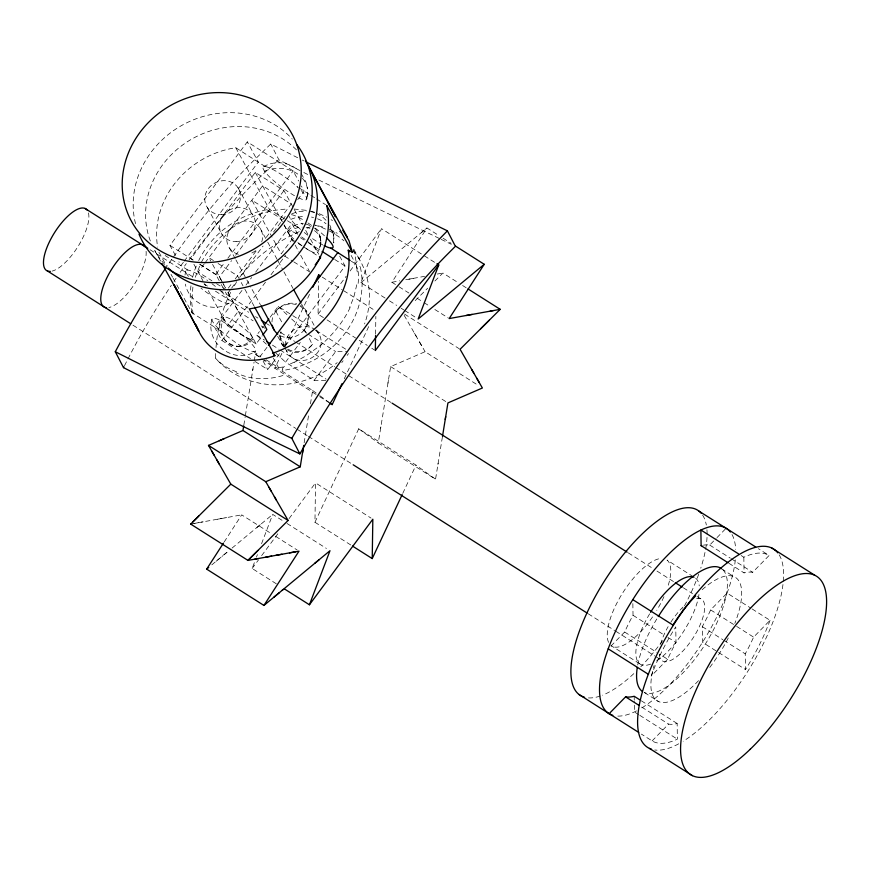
<?xml version="1.0" encoding="UTF-8"?>
<svg xmlns="http://www.w3.org/2000/svg" width="870" height="870" viewBox="0 0 870 870"><rect width="100%" height="100%" fill="white"/><g stroke="black" fill="none" stroke-linecap="round" stroke-linejoin="round"><path stroke-width="0.65" stroke-dasharray="4.35 3.26" d="M350.751 544.968L314.951 522.272L315.538 482.904L371.033 518.085M323.433 317.604L318.061 314.2L318.55 281.38M375.579 334.221L375.851 316.386M215.597 353.557L215.412 358.059A87.707 79.703 -28.6 0 0 337.223 362.616M333.743 242.904L333.34 234.03L329.773 224.982M216.01 347.532C217.533 328.479 221.883 309.437 230.659 292.353M185.016 275.04L185.614 271.092M306.795 198.893L307.436 194.728M243.828 425.147L245.133 417.111M245.351 415.773L254.04 362.214M254.257 360.876L255.334 354.177L260.706 357.581M304.152 442.71L308.752 414.316M310.449 403.876L312.624 390.489L264.284 359.854M442.395 436.968L435.544 479.239L378.265 442.928L390.641 366.607L425.104 351.697L478.804 385.747M192.89 287.089L191.726 302.553L193.281 315.701M252.735 370.261L252.942 368.967M380.658 428.138L380.864 426.844M387.955 383.137L388.422 380.32M437.936 464.449L438.154 463.155M356.776 284.784L353.764 297.29L349.609 307.523M357.287 271.886C356.254 269.352 357.483 266.274 360.31 266.938A87.707 79.703 -28.6 0 1 282.957 370.446C281.108 367.749 284.849 365.9 287.394 365.411M211.921 319.268C204.82 343.161 234.487 365.172 255.301 351.382M195.228 277.323L200.524 263.991M276.301 583.781L252.137 568.458L255.965 558.399M256.443 557.148L257.4 554.636M261.565 543.696L272.712 514.398L283.457 521.206M385.051 298.029L360.887 282.706L381.462 228.647L422.635 254.747M316.071 394.393L274.898 368.293L282.369 352.339M285.077 346.543L310.59 292.059M344.27 378.787L369.598 324.673M314.951 522.272L358.701 428.812L415.99 465.124L435.544 479.239M402.745 493.41L415.99 465.124M201.47 262.142C217.968 230.528 252.681 210.257 288.035 209.039M224.177 541.988L241.697 514.855L272.125 534.147M395.48 284.523L391.902 282.261L426.952 227.983L439.48 235.922M223.492 317.224C208.985 335.178 239.348 358.603 252.811 339.039M297.834 242.512A18.27 3.426 36.8 0 0 317.267 252.789C323.292 244.959 321.421 232.431 313.037 227.016M275.605 311.721L276.171 310.981A18.27 16.519 -25.8 0 1 296.692 303.815M300.041 306.153A18.27 16.519 -25.8 0 1 304.522 329.523L304.815 329.143A18.27 16.519 -25.8 0 0 300.607 305.413M287.144 349.751A18.27 16.519 -25.8 0 0 312.286 344.607L308.546 336.864M306.534 333.188L304.272 329.86M318.061 314.2L346.151 276.301M350.077 271.005L381.462 228.647M252.137 568.458L258.564 559.801M261.642 555.636L277.824 533.81M289.058 518.64L315.538 482.904M175.457 255.454L169.954 245.373L247.308 141.864L293.125 170.911L298.638 180.993M183.374 262.305L180.96 265.535L178.894 261.75M184.179 261.217L258.314 162.027L247.308 141.864M292.864 206.875L283.946 190.563L255.301 172.401L190.845 258.662L193.14 260.108M204.287 263.827L198.153 272.038L211.899 280.76M205.059 262.794L262.609 185.788L291.254 203.939L265.741 238.086M219.218 280.727L215.771 274.42L224.634 262.566M227.864 258.249L293.125 170.911M221.306 280.162L219.479 276.812L231.572 260.641M235.596 255.247L283.946 190.563M228.331 288.144L232.159 283.011M235.237 278.9L256.335 250.658M230.811 289.188L226.787 294.582L225.406 292.059M231.616 288.111L236.455 281.641M239.674 277.334L263.044 246.069M273.517 232.051L286.415 214.792M297.692 199.698L304.141 191.074L301.39 186.039M241.98 290.439L214.575 327.098L221.883 340.474L250.527 358.636M246.003 285.045L251.647 277.497M255.671 272.103L291.928 223.59L297.877 234.465M256.117 343.9L227.483 325.75L238.228 311.373L227.222 291.233L256.117 343.9L262.261 335.689M284.012 224.96L291.939 239.489L281.195 253.866L272.647 238.206M221.883 340.474L266.209 281.173M271.038 274.702L285.545 255.301M266.34 344.172L256.748 335.167L259.434 331.579M262.12 327.979L263.458 326.185M270.178 317.202L278.237 306.425L291.657 314.929M260.859 356.983L260.402 356.145L267.655 346.445M255.106 361.539L267.71 369.522L280.608 352.274M285.436 345.803L345.064 266.024L339.126 255.149M325.772 380.516L314.179 380.331L285.534 362.17L300.302 342.41M314.179 380.331L335.657 351.578L347.26 351.763M341.779 362.594L343.117 360.8M347.152 355.406L348.489 353.611M287.948 230.974C291.526 226.276 297.431 223.307 303.369 223.731M610.957 646.04L624.66 632.033A87.707 32.69 -57.6 0 1 633.023 615.286L632.816 600.931M703.428 545.164A87.707 32.69 -57.6 0 1 709.702 545.066L716.097 538.53M717.01 537.595L726.145 528.242M715.923 650.814L702.492 642.299L702.275 626.639A87.707 32.69 -57.6 0 0 710.638 609.903L727.081 593.09L750.821 608.13M667.627 659.264L651.184 676.077A109.631 40.857 -57.6 0 1 675.762 626.868L675.99 642.528A87.707 32.69 -57.6 0 0 667.627 659.264L659.569 654.153M728.853 563.249L744.067 572.895A87.707 32.69 -57.6 0 1 752.659 572.297L769.102 555.484L758.368 548.676M652.119 740.914L668.562 724.101A87.707 32.69 -57.6 0 0 677.154 723.503L677.371 739.163A109.631 40.857 -57.6 0 1 652.119 740.914L641.375 734.106M718.609 652.511L745.459 669.541L745.231 653.881A87.707 32.69 -57.6 0 0 753.594 637.134L770.037 620.321L751.952 608.848M415.207 300.607L427.638 288.242M434.913 280.999L442.917 273.028L457.239 282.097M297.692 157.753L270.744 144.007L249.81 164.376A327.142 121.92 -57.6 0 0 167.083 266.111M360.887 282.706L426.952 227.983M421.537 232.464L424.527 229.984M211.812 564.847L228.331 551.167M232.072 548.067L272.712 514.398M216.119 561.28L222.753 555.789M223.96 554.788L227.005 552.265M256.933 527.47L262.316 523.011M316.887 347.978L305.805 355.928L294.354 362.344M263.425 166.79C274.3 160.243 289.297 161.744 298.443 170.661M228.984 303.206C212.726 313.581 188.801 303.162 185.375 284.142M299.302 231.616C281.282 239.924 264.121 250.636 250.277 264.991A110.555 100.474 -28.6 0 0 240.609 276.366M291.722 213.9L297.04 211.856L306.719 210.899M311.047 226.57L309.35 227.266A230.137 209.148 -28.6 0 0 306.827 228.31M408.922 279.183L414.881 278.095M391.902 282.261L399.754 280.836M405.757 279.748L424.603 276.334M437.273 274.05L442.917 273.028M193.901 523.501L203.156 521.826M217.522 519.227L226.657 517.574M190.682 524.088L241.697 514.855M283.022 367.031L278.498 367.618L266.057 359.723M294.017 209.028L307.273 210.442M265.176 166.551L235.759 147.726A87.707 79.703 -28.6 0 0 157.622 247.156M187.822 270.059L165.169 255.53M253.496 351.61L260.402 356.145M310.59 211.54L315.147 212.813M310.818 211.192L314.255 212.095M305.762 223.938L311.96 226.222M236.542 371.838L230.235 369.195A93.275 68.078 -65.6 0 1 215.39 358.114M319.17 213.705L326.794 217.13M439.165 238.391L318.061 179.655M441.188 239.37L451.323 244.307M359.701 266.546L360.245 266.818M282.337 370.054L282.891 370.326M302.281 160.058L304.108 160.972M329.11 229.267A93.275 58.225 -21.9 0 1 333.362 231.192L337.245 233.29M307.697 174.468L301.999 171.586M300.085 170.629L278.9 159.754L270.744 144.007M316.419 213.248L323.183 217.533L327.512 221.709M443.058 238.195L451.117 243.306M424.419 255.878L435.163 262.686M462.612 285.501L466.189 287.774M298.976 187.8L309.774 194.652M310.905 195.369L315.418 198.229M316.549 198.936L325.565 204.657M399.058 286.796L408.911 293.038M416.958 298.138L423.222 302.118M424.125 302.684L430.389 306.653M434.859 309.492L448.289 317.996M235.759 147.726L269.385 209.289L286.295 220.012M287.426 220.73L299.16 228.168L298.54 227.603M351.328 261.239L355.852 264.11L356.874 268.21M300.389 237.695L307.262 242.056M308.404 242.784L321.008 250.767M334.754 259.488L345.064 266.024M389.532 300.868L396.687 305.403M401.168 308.241L403.843 309.938M404.746 310.514L416.382 317.887M291.939 239.489L304.065 247.167M306.262 248.57L320.584 257.65M404.583 314.103L459.175 348.707M322.226 277.106L341.921 289.59M343.704 290.721L375.035 310.579M284.642 256.041L292.657 261.13M293.799 261.859L309.84 272.016M741.164 555.538L743.839 557.235A109.631 40.857 -57.6 0 1 769.102 555.484M709.702 545.066L730.289 558.116M731.181 558.681L752.659 572.297M721.567 568.828L733.682 576.516M327.011 319.877L355.645 338.028M359.234 340.3L367.281 345.412M371.762 348.239L374.448 349.947M390.641 366.607L447.028 402.353M213.476 260.565L208.898 257.661L210.725 261.022M218.065 263.479L237.532 275.823L239.37 279.172M292.777 315.636L314.037 329.11M316.267 330.535L347.598 350.392M693.379 576.756L667.029 560.052A51.156 19.064 -57.6 0 1 667.779 586.804M169.954 245.373L192.857 259.902M199.741 264.252L215.771 274.42M200.013 264.469L219.479 276.812M308.165 334.145L335.657 351.578M216.478 283.663L225.645 289.471M219.555 290.004L248.211 308.165M150.075 249.733L194.804 278.095M203.982 283.903L207.419 286.089M215.445 291.178L248.7 312.254M255.584 316.626L257.879 318.072M267.057 323.89L269.352 325.347M280.814 332.612L294.571 341.334M295.724 342.062L334.711 366.781M335.863 367.51L392.055 403.136M628.292 552.896L652.38 568.164M656.97 571.068L674.163 581.976M683.341 587.783L692.52 593.601M697.109 596.515L700.546 598.69M710.638 609.903L735.509 625.671M736.64 626.389L753.594 637.134M238.228 311.373L253.116 320.812M261.141 325.891L265.72 328.795M256.748 335.167L264.578 340.137M272.408 345.096L279.118 349.359M280.238 350.066L326.109 379.146M702.275 626.639L722.861 639.689M723.753 640.255L745.231 653.881M173.119 278.172L192.031 312.798L221.806 331.677L221.143 331.078M319.649 396.666L328.599 402.342M633.023 615.286L664.354 635.143M667.932 637.416L675.99 642.528M624.66 632.033L656.883 652.457M132.98 325.195L295.822 428.421M296.974 429.149L307.295 435.696M308.437 436.425L352.024 464.047M588.261 613.807L614.633 630.522M615.786 631.25L654.773 655.969M655.926 656.698L661.657 660.33M639.624 663.723L610.99 645.573A51.156 19.064 -57.6 0 0 653.283 615.829M644.572 692.65L658.894 701.731M641.353 700.807L677.154 723.503M641.712 707.082L668.562 724.101M638.819 714.727L634.415 711.932L634.263 701.492M639.787 715.336L677.371 739.163M287.035 523.479L326.413 548.437M275.714 536.409L297.192 550.025M331.1 219.675L332.46 220.599M312.624 390.489L319.138 395.197M319.953 395.785L330.002 403.038M255.334 354.177L260.772 358.103M261.859 358.886L274.898 368.293M358.701 428.812L378.265 442.928M296.909 186.495L297.583 187.093M278.237 306.425L287.829 315.418M291.667 319.018L307.023 333.417M275.942 353.176L285.534 362.17M301.205 173.532L305.99 182.189L307.36 188.279M414.479 333.264L416.523 336.788M404.148 315.31L425.104 351.697M419.492 341.943L421.928 346.195M353.807 249.201L360.854 261.968M154.816 250.603L160.678 261.196M283.044 344.444L284.294 346.717M284.914 347.848L288.024 353.514M283.924 271.832L293.038 288.514M301.509 304L305.413 311.145M351.11 255.41L355.852 264.11M333.373 231.181L335.048 234.247M294.462 209.822L302.488 224.503M305.696 230.387L308.904 236.259M310.514 239.196L318.757 254.301M282.348 221.676L280.51 218.316L251.876 200.165L272.038 237.086M284.175 225.025L293.342 241.816M295.18 245.166L298.845 251.887M300.672 255.236L309.231 270.907M255.301 172.401L281.869 221.045M314.07 325.26L305.979 310.405M316.626 329.947L318.55 333.471M237.945 187.648L252.659 214.585M259.967 227.962L267.09 241.001M267.732 242.186L277.443 259.967M278.085 261.152L282.619 269.45M275.899 311.362L282.935 324.238M279.096 335.015L285.132 346.064M207.419 207.691L222.133 234.628M229.441 248.015L235.27 258.684M235.911 259.869L246.275 278.835M246.917 280.02L250.799 287.133M252.104 289.503L260.402 304.717M241.207 282.532L243.034 285.893M244.872 289.242L254.029 306.033M273.278 358.048L278.498 367.618M221.915 281.271L225.58 287.97M212.563 264.382L221.73 281.162M223.557 284.512L225.395 287.872M221.284 284.501L223.34 288.285M263.142 361.159L267.71 369.522M193.89 264.23L202.971 280.858M204.57 283.794L205.635 285.751M208.311 290.645L227.483 325.75M158.927 252.202L166.812 266.622M171.009 274.322L172.586 277.204M277.682 336.266L282.489 345.183M743.839 557.235L744.067 572.895M634.186 696.272L634.241 700.187M770.037 620.321A109.631 40.857 -57.6 0 1 745.459 669.541M732.007 534.528A109.631 40.857 -57.6 0 1 735.672 549.405M735.324 559.856A109.631 40.857 -57.6 0 1 640.722 708.571M636.492 710.91A109.631 40.857 -57.6 0 1 617.058 716.064M702.579 515.083A109.631 40.857 -57.6 0 1 706.331 525.012M706.94 529.786A109.631 40.857 -57.6 0 1 700.763 568.186M698.708 574.178A109.631 40.857 -57.6 0 1 682.645 609.261M662.603 640.701A109.631 40.857 -57.6 0 1 640.809 666.746M633.817 673.641A109.631 40.857 -57.6 0 1 602.529 695.184M600.202 696.043A109.631 40.857 -57.6 0 1 587.881 697.87M663.951 596.657A51.156 19.064 -57.6 0 1 656.763 610.359M608.587 642.375A51.156 19.064 -57.6 0 1 622.518 593.22A51.156 19.064 -57.6 0 1 661.167 558.442M695.674 578.202A51.156 19.064 -57.6 0 1 699.252 585.891M698.969 594.525A51.156 19.064 -57.6 0 1 656.361 661.059M650.629 664.071A51.156 19.064 -57.6 0 1 649.901 613.426M779.172 554.832A117.504 43.794 -57.6 0 1 761.283 647.791A117.504 43.794 -57.6 0 1 683.168 741.24M678.73 743.807A117.504 43.794 -57.6 0 1 654.773 749.973M702.133 589.729A73.091 27.242 -57.6 0 1 734.813 623.442M728.255 637.993A73.091 27.242 -57.6 0 1 709.67 667.518M698.534 680.666A73.091 27.242 -57.6 0 1 654.12 665.463M723.003 569.861A73.091 27.242 -57.6 0 1 704.265 645.736A73.091 27.242 -57.6 0 1 644.126 692.466M637.71 664.963A73.091 27.242 -57.6 0 1 656.904 618.777M88.457 212.933A36.54 13.615 -57.6 0 1 78.05 246.417A36.54 13.615 -57.6 0 1 52.135 271.092M146.095 251.31A36.54 13.615 -57.6 0 1 133.915 284.936A36.54 13.615 -57.6 0 1 108.848 307.534M696.598 598.516A36.54 13.615 -57.6 0 1 691.683 640.059A36.54 13.615 -57.6 0 1 659.275 653.25M660.602 644.235A36.54 13.615 -57.6 0 1 668.116 626.65M670.824 622.202A36.54 13.615 -57.6 0 1 684.886 605.346M164.734 264.415A87.707 79.703 -28.6 0 1 154.795 250.593M150.336 240.968A87.707 79.703 -28.6 0 1 188.627 140.94A87.707 79.703 -28.6 0 1 296.583 150.021M192.031 312.798A87.707 79.703 -28.6 0 1 191.063 285.088M192.564 277.454A87.707 79.703 -28.6 0 1 196.392 265.72M198.686 260.587A87.707 79.703 -28.6 0 1 269.385 209.289M301.129 190.508A27.101 5.089 36.8 0 1 298.812 197.947M294.495 195.696A27.101 5.089 36.8 0 1 266.916 174.141A27.101 5.089 36.8 0 1 269.689 167.964A27.101 5.089 36.8 0 1 298.127 187.605M302.412 178.252A29.232 23.577 -0.8 0 1 306.653 197.892M264.534 171.194A29.232 23.577 -0.8 0 1 298.214 174.402M220.86 291.189A27.101 5.089 36.8 0 1 226.994 303.402A27.101 5.089 36.8 0 1 201.003 288.144M188.496 276.421A27.101 5.089 36.8 0 1 188.594 270.189A27.101 5.089 36.8 0 1 207.647 280.542M211.975 283.74A27.101 5.089 36.8 0 1 217.456 288.166M353.068 249.636A104.857 66.555 -37.6 0 1 356.472 268.243M339.354 231.289A104.857 66.555 -37.6 0 1 341.692 233.236M322.759 244.938A27.101 5.089 36.8 0 1 311.079 237.63M307.73 235.183A27.101 5.089 36.8 0 1 303.521 231.888M300.618 229.452A27.101 5.089 36.8 0 1 289.318 216.347M291.483 214.727A27.101 5.089 36.8 0 1 304.696 220.817M307.969 222.927A27.101 5.089 36.8 0 1 311.862 225.613M315.277 228.125A27.101 5.089 36.8 0 1 324.978 236.281M329.871 227.875A29.232 23.577 -0.8 0 1 333.775 242.697M290.852 219.381A29.232 23.577 -0.8 0 1 305.174 216.478M311.493 217.076A29.232 23.577 -0.8 0 1 313.548 217.522M317.506 218.772A29.232 23.577 -0.8 0 1 326.032 223.786M282.902 375.525A105.042 76.614 -63.6 0 1 236.075 372.762M353.633 250.919A87.707 79.703 -28.6 0 1 364.584 323.944M325.532 229.104A87.707 79.703 -28.6 0 0 314.799 225.102A93.275 58.225 -21.9 0 1 325.75 227.983M329.251 230.909A87.707 79.703 -28.6 0 1 343.922 240.816M358.168 271.473A90.262 56.865 -39.7 0 1 358.027 284.403M350.164 307.512A72.732 42.249 -45.2 0 1 317.006 348.239M294.332 362.072A92.318 59.356 -47.8 0 1 287.404 365.15M234.345 285.708A110.555 100.474 -28.6 0 1 236.335 282.522M124.497 365.704A288.992 107.706 -57.6 0 1 171.336 285.273M174.022 281.249A288.992 107.706 -57.6 0 1 176.055 278.259M180.144 272.343A288.992 107.706 -57.6 0 1 186.31 263.61M189.073 259.793A288.992 107.706 -57.6 0 1 278.9 159.754M315.277 329.991A18.27 16.606 -28.6 0 1 313.287 356.787A18.27 16.606 -28.6 0 1 286.458 350.556M285.403 345.51A18.27 16.606 -28.6 0 1 311.242 327.707M304.522 329.523A18.27 16.519 -25.8 0 1 279.107 335.015M271.973 321.954A18.27 16.519 -25.8 0 1 296.126 304.554M283.968 347.097A18.27 16.519 -25.8 0 1 280.836 331.774M312.569 344.237A18.27 16.519 -25.8 0 1 290.602 350.458A18.27 16.519 -25.8 0 1 281.097 332.046M252.463 337.212A18.27 16.856 -74.2 0 1 229.06 343.867A18.27 16.856 -74.2 0 1 223.829 319.051M314.472 230.615A18.27 14.736 -0.8 0 1 316.93 250.951M288.285 232.801A18.27 14.736 -0.8 0 1 302.173 227.146M306.153 227.407A18.27 14.736 -0.8 0 1 309.97 228.353M301.618 236.944A18.27 3.426 36.8 0 1 317.267 252.789M293.799 239.043A18.27 3.426 36.8 0 1 287.992 230.909A18.27 3.426 36.8 0 1 297.681 234.4M238.315 254.312A18.27 16.606 -28.6 0 1 227.983 233.214A18.27 16.606 -28.6 0 1 251.093 221.676A18.27 16.606 -28.6 0 1 261.424 242.763M255.519 250.669A18.27 16.606 -28.6 0 1 249.048 254.094M135.535 223.666A91.361 83.02 -28.6 0 1 183.32 124.573A91.361 83.02 -28.6 0 1 292.266 139.059M320.834 242.839L319.986 247.319L320.834 242.839M320.41 238.467L319.79 235.705L320.823 240.642L320.41 238.467M220.273 330.274A27.101 5.089 36.8 0 0 255.53 351.165A27.101 5.089 36.8 0 0 225.711 323.346A27.101 5.089 36.8 0 0 220.273 330.274M221.361 214.672A18.27 16.606 -28.6 0 0 238.804 189.073A18.27 16.606 -28.6 0 0 207.876 189.268A18.27 16.606 -28.6 0 0 221.361 214.672M228.06 324.097A18.27 3.426 36.8 0 0 252.55 339.267A18.27 3.426 36.8 0 0 233.834 321.03A18.27 3.426 36.8 0 0 228.06 324.097M236.075 241.61A18.27 16.606 -28.6 0 0 253.518 216.01A18.27 16.606 -28.6 0 0 222.589 216.206A18.27 16.606 -28.6 0 0 236.075 241.61"/><path stroke-width="1.3" d="M318.605 277.552L318.648 274.833L320.432 275.975M352.546 546.099L372.229 558.583L372.828 519.216L309.426 604.77L284.359 588.881M375.568 335.581L375.34 350.512L438.741 264.958L436.947 263.827M230.811 484.144L190.682 524.088L247.961 560.4L288.09 520.456L230.811 484.144L208.495 445.407L242.958 430.498L243.698 425.919M208.495 445.407L265.785 481.719L300.237 466.809L303.717 445.386M442.493 436.392L447.919 402.919L482.382 388.009L460.078 349.272L500.206 309.339L467.984 288.905M302.466 453.096L302.923 450.279M445.244 419.46L445.701 416.632M309.426 604.77L329.991 550.71L263.936 605.433L206.658 569.121L223.449 543.119M438.741 264.958L418.165 319.018L484.231 264.295L455.586 246.134M312.896 287.133L318.648 274.833M330.382 403.473L332.177 404.604L341.964 383.703M372.229 558.583L402.168 494.638M306.849 162.342L447.397 230.844L455.401 246.297L445.375 256.345A381.756 142.278 -57.6 0 0 315.136 427.561L299.867 453.901L165.061 388.662L123.529 367.64L123.953 366.781M263.936 605.433L298.986 551.167L247.961 560.4L257.966 550.427M484.231 264.295L449.181 318.572L500.206 309.339M264.806 324.39L268.83 318.996M263.034 334.656L266.862 329.523L254.649 307.153M315.212 264.828L320.584 257.65L319.899 256.389M268.46 345.357L337.756 252.637L338.212 253.475M578.963 694.434L609.152 713.683L625.595 696.87A87.707 32.69 -57.6 0 0 634.186 696.272L639.559 699.676M447.397 230.844L445.048 233.247A420.808 156.828 -57.6 0 0 291.831 438.371L299.867 453.901M192.683 522.087L198.686 516.117M480.577 328.871L489.212 320.28M206.658 569.121L208.713 567.414M273.952 597.135L279.487 592.557M282.174 590.328L283.239 589.447M314.712 563.379L319.105 559.736M219.294 440.742L224.286 438.578M272.495 353.231C314.592 339.354 355.232 297.192 348.261 250.201L352.263 252.18L326.696 205.374A87.707 79.703 -28.6 0 1 249.342 308.883L274.898 355.689C247.961 366.216 212.019 359.005 198.784 331.111L174.011 284.631L198.784 331.111L195.88 324.575M466.211 315.495L472.16 314.407M490.136 311.155L493.344 310.579M254.812 559.16L258.031 558.573M275.997 555.321L281.956 554.244M190.682 524.088L191.889 523.87M265.644 557.192L271.625 556.115M289.482 552.885L295.811 551.732M330.828 248.102L350.197 260.522M291.831 438.371L170.825 379.646L115.297 351.752A327.142 121.92 -57.6 0 1 165.659 268.199M273.408 354.949L274.898 355.689M699.056 511.179L755.682 546.969M322.15 251.495L333.612 258.76M771.755 547.98L814.722 575.222M738.478 553.831L700.883 530.004L701.111 545.664L727.962 562.683M147.78 248.287L85.021 208.441M261.315 320.258L265.905 323.161M392.055 403.136L627.15 552.167M675.316 582.704L682.2 587.065M266.818 341.551L270.168 343.683M632.794 599.626L673.075 625.16M47.371 270.94L130.685 323.738M353.166 464.776L587.119 613.078M608.217 648.846L648.498 674.38M242.958 430.498L300.237 466.809M625.595 696.87L639.026 705.374M609.152 713.683L638.689 732.409M649.466 748.418L692.422 775.648M330.002 403.038L332.177 404.604M342.802 230.267L348.99 240.675L352.263 252.18M471.768 369.576L473.802 373.099M274.365 496.629L276.399 500.163M265.785 481.719L288.09 520.456M216.652 459.588L219.457 464.439M476.771 378.254L479.218 382.506M268.95 487.222L271.397 491.474M211.671 450.91L214.118 455.162M328.044 202.601L335.57 216.804L308.915 166.866L347.315 237.162M161.983 263.545L181.536 298.834M293.69 289.699L300.857 302.803M348.261 250.201L349.207 251.941M261.033 305.881L274.442 330.459M115.297 351.752L123.529 367.64M612.828 715.325A109.631 40.857 -57.6 0 1 633.969 597.788A109.631 40.857 -57.6 0 1 730.365 532.048M701.111 545.664A87.707 32.69 -57.6 0 1 701.698 545.512M584.564 697.272A109.631 40.857 -57.6 0 1 604.596 580.79A109.631 40.857 -57.6 0 1 701.296 513.365M650.575 612.306A51.156 19.064 -57.6 0 1 693.999 577.212M651.489 749.222A117.504 43.794 -57.6 0 1 674.75 622.996A117.504 43.794 -57.6 0 1 777.802 552.852M672.597 625.639A73.091 27.242 -57.6 0 1 695.663 595.896M642.43 691.498A73.091 27.242 -57.6 0 1 637.286 667.442M658.275 616.558A73.091 27.242 -57.6 0 1 721.513 568.588M50.362 271.386A36.54 13.615 -57.6 0 1 53.472 234.367A36.54 13.615 -57.6 0 1 87.185 210.148M106.531 307.697A36.54 13.615 -57.6 0 1 111.632 269.254A36.54 13.615 -57.6 0 1 144.627 246.699M305.533 161.135A87.707 79.703 -28.6 0 1 282.772 269.537A87.707 79.703 -28.6 0 1 168.323 268.069M326.5 237.738A27.101 5.089 36.8 0 1 324.151 245.655M296.953 144.703A91.361 83.02 -28.6 0 1 263.817 269.787A91.361 83.02 -28.6 0 1 138.993 234.117M277.737 334.058A18.27 16.519 -25.8 0 1 272.288 325.249M750.19 749.287A117.504 43.794 -57.6 0 0 818.398 577.604A117.504 43.794 -57.6 0 0 692.129 699.415A117.504 43.794 -57.6 0 0 750.19 749.287M205.135 262.599A91.361 83.02 -28.6 0 0 292.32 134.589A91.361 83.02 -28.6 0 0 137.699 135.589A91.361 83.02 -28.6 0 0 205.135 262.599"/></g></svg>
